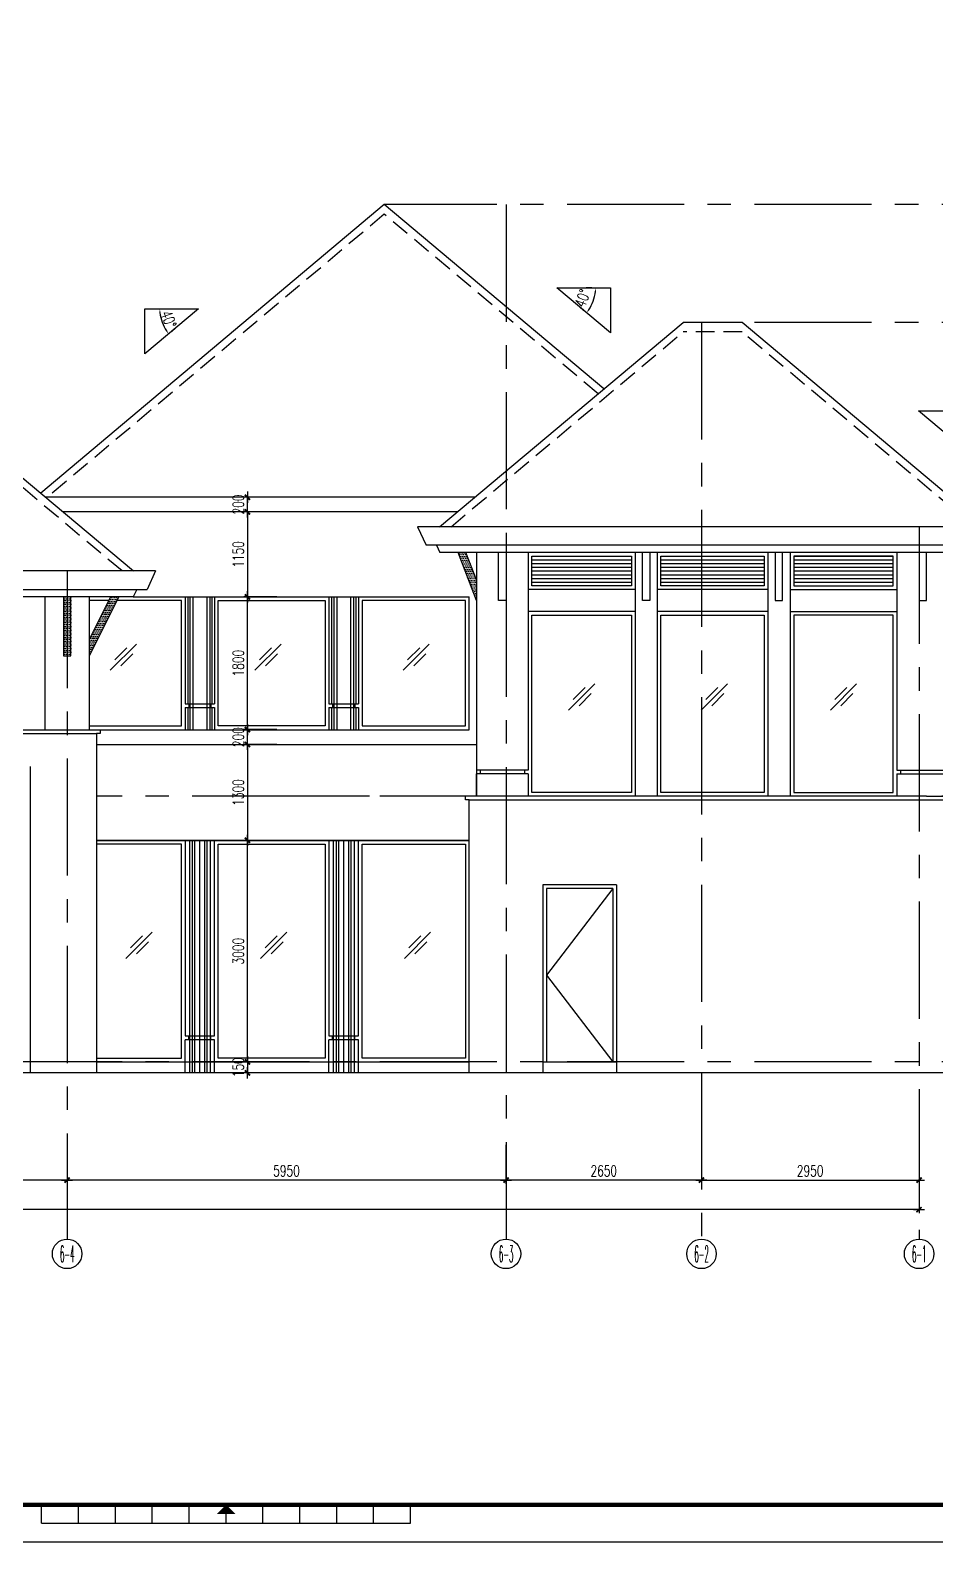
# Model space of a CAD drawing. Extents: x -395226 to -176901, y -140672 to 68263.
# Drawn here: x -315120 to -302843, y -74629 to -54150 of the extents above; entities that cross this region are included whole.
import ezdxf
from ezdxf.enums import TextEntityAlignment as Align

# ---------------------------------------------------------------- set-up
doc = ezdxf.new("R2010")
doc.units = 0
doc.header["$LTSCALE"] = 1000
doc.header["$MEASUREMENT"] = 0
for name, pattern in [('ACAD_ISO08W100', [36, 24, -3, 6, -3]), ('CENTER', [50.8, 31.75, -6.35, 6.35, -6.35]), ('HIDDEN', [0.375, 0.25, -0.125])]:
    doc.linetypes.add(name, pattern=pattern)
doc.layers.get('0').update_dxf_attribs({"linetype": 'CONTINUOUS'})
doc.layers.get('Defpoints').update_dxf_attribs({"linetype": 'CONTINUOUS'})
for name, color, linetype in [('A-AXIS', 3, 'CONTINUOUS'), ('A-AXIS-TEXT', 7, 'CONTINUOUS'), ('A-COLUMN', 1, 'CONTINUOUS'), ('A-DIM', 201, 'CONTINUOUS'), ('A-DOTE', 8, 'ACAD_ISO08W100'), ('A-FACADE', 5, 'CONTINUOUS'), ('A-FACADE-hatch', 252, 'CONTINUOUS'), ('A-FIN-GRAN', 34, 'CONTINUOUS'), ('A-LINE', 8, 'CONTINUOUS'), ('A-PUB-DIM', 3, 'CONTINUOUS'), ('A-ROOF', 7, 'CONTINUOUS'), ('A-SITE', 7, 'CONTINUOUS'), ('A-TEXT-CN', 31, 'CONTINUOUS'), ('A-WALL', 2, 'CONTINUOUS'), ('A-WINDOW', 4, 'CONTINUOUS'), ('A_Wall', 3, 'CONTINUOUS'), ('FIN 02', 7, 'CONTINUOUS'), ('GLZ 01', 8, 'CONTINUOUS'), ('PUB_DIM', 3, 'CONTINUOUS'), ('Sect 18', 1, 'CONTINUOUS'), ('图框', 7, 'CONTINUOUS')]:
    doc.layers.add(name, color=color, linetype=linetype)
doc.styles.add('COMPLEX', font='COMPLEX')
doc.styles.add('DIM_FONT', font='SIMPLEX', dxfattribs={"width": 0.7, "bigfont": 'GBCBIG'})
doc.dimstyles.new('DIM100', dxfattribs={"dimscale": 100, "dimtxt": 3, "dimasz": 0.01, "dimexe": 1, "dimexo": 1, "dimgap": 1, "dimtad": 1, "dimdec": 0, "dimzin": 0, "dimdsep": 46, "dimtxsty": 'DIM_FONT', "dimblk1": '_DIMX', "dimblk2": '_DIMX', "dimsah": 1, "dimcen": 0.01, "dimclrd": 256, "dimclre": 256, "dimclrt": 7, "dimadec": 0, "dimazin": 0, "dimtfac": 1, "dimtdec": 0, "dimtix": 1, "dimtmove": 2, "dimatfit": 3, "dimldrblk": '_DIMX', "dimfxl": 0, "dimtolj": 1, "dimtzin": 5, "dimarcsym": 0})

# ---------------------------------------------------------------- blocks, each defined once
blk = doc.blocks.new('A$C48EC63E0')
at = {"layer": 'A_Wall', "color": 0}
for p, q in [((0, 300), (0, 0)), ((0, 300), (0, 0)), ((50, 350), (50, 300)), ((650, 350), (650, 300)), ((700, 300), (700, 0))]:
    blk.add_line(p, q, dxfattribs=at)
for points in [[(700, 350), (0, 350)], [(0, 0), (0, 300)], [(700, 300), (0, 300)]]:
    blk.add_lwpolyline(points, dxfattribs=at)
blk = doc.blocks.new('glass hatch')
at = {"color": 9}
for p, q in [((0, 0), (355, 355)), ((61, 143), (225, 306)), ((143, 61), (306, 225))]:
    blk.add_line(p, q, dxfattribs=at)
blk = doc.blocks.new('_DIMX')
blk.add_line((-150, 0), (150, 0))
at = {"const_width": 50}
blk.add_lwpolyline([(-70, -70), (70, 70)], dxfattribs=at)
blk = doc.blocks.new('*D574')
at = {"layer": 'A-PUB-DIM', "lineweight": -2}
for p, q in [((-308670, -69252), (-308670, -69779)), ((-306020, -69252), (-306020, -69779)), ((-306020, -69729), (-308669, -69729))]:
    blk.add_line(p, q, dxfattribs=at)
at = {"layer": 'Defpoints', "color": 0}
for p in [(-308670, -69202), (-306020, -69202), (-308670, -69729)]:
    blk.add_point(p, dxfattribs=at)
at = {"layer": 'A-PUB-DIM', "lineweight": -2, "xscale": 0.5, "yscale": 0.5, "zscale": 0.5, "rotation": 180}
blk.add_blockref('_DIMX', (-308670, -69729), dxfattribs=at)
at = {"layer": 'A-PUB-DIM', "lineweight": -2, "xscale": 0.5, "yscale": 0.5, "zscale": 0.5}
blk.add_blockref('_DIMX', (-306020, -69729), dxfattribs=at)
at = {"layer": 'A-PUB-DIM', "insert": (-307345, -69604), "char_height": 150, "attachment_point": 5, "style": 'DIM_FONT'}
blk.add_mtext('\\A1;2650', dxfattribs=at)
blk = doc.blocks.new('*D575')
at = {"layer": 'A-PUB-DIM', "lineweight": -2}
for p, q in [((-314620, -69252), (-314620, -69779)), ((-308670, -69252), (-308670, -69779)), ((-308670, -69729), (-314619, -69729))]:
    blk.add_line(p, q, dxfattribs=at)
at = {"layer": 'Defpoints', "color": 0}
for p in [(-314620, -69202), (-308670, -69202), (-314620, -69729)]:
    blk.add_point(p, dxfattribs=at)
at = {"layer": 'A-PUB-DIM', "lineweight": -2, "xscale": 0.5, "yscale": 0.5, "zscale": 0.5, "rotation": 180}
blk.add_blockref('_DIMX', (-314620, -69729), dxfattribs=at)
at = {"layer": 'A-PUB-DIM', "lineweight": -2, "xscale": 0.5, "yscale": 0.5, "zscale": 0.5}
blk.add_blockref('_DIMX', (-308670, -69729), dxfattribs=at)
at = {"layer": 'A-PUB-DIM', "insert": (-311645, -69604), "char_height": 150, "attachment_point": 5, "style": 'DIM_FONT'}
blk.add_mtext('\\A1;5950', dxfattribs=at)
blk = doc.blocks.new('*D576')
at = {"layer": 'A-PUB-DIM', "lineweight": -2}
for p, q in [((-319020, -69252), (-319020, -69779)), ((-314620, -69252), (-314620, -69779)), ((-314620, -69729), (-319019, -69729))]:
    blk.add_line(p, q, dxfattribs=at)
at = {"layer": 'Defpoints', "color": 0}
for p in [(-319020, -69202), (-314620, -69202), (-319020, -69729)]:
    blk.add_point(p, dxfattribs=at)
at = {"layer": 'A-PUB-DIM', "lineweight": -2, "xscale": 0.5, "yscale": 0.5, "zscale": 0.5, "rotation": 180}
blk.add_blockref('_DIMX', (-319020, -69729), dxfattribs=at)
at = {"layer": 'A-PUB-DIM', "lineweight": -2, "xscale": 0.5, "yscale": 0.5, "zscale": 0.5}
blk.add_blockref('_DIMX', (-314620, -69729), dxfattribs=at)
at = {"layer": 'A-PUB-DIM', "insert": (-316820, -69604), "char_height": 150, "attachment_point": 5, "style": 'DIM_FONT'}
blk.add_mtext('\\A1;4400', dxfattribs=at)
blk = doc.blocks.new('*D579')
at = {"layer": 'A-PUB-DIM', "lineweight": -2}
for p, q in [((-328220, -69026), (-328220, -70179)), ((-303070, -69026), (-303070, -70179)), ((-303070, -70129), (-328219, -70129))]:
    blk.add_line(p, q, dxfattribs=at)
at = {"layer": 'Defpoints', "color": 0}
for p in [(-328220, -68976), (-303070, -68976), (-328220, -70129)]:
    blk.add_point(p, dxfattribs=at)
at = {"layer": 'A-PUB-DIM', "lineweight": -2, "xscale": 0.5, "yscale": 0.5, "zscale": 0.5, "rotation": 180}
blk.add_blockref('_DIMX', (-328220, -70129), dxfattribs=at)
at = {"layer": 'A-PUB-DIM', "lineweight": -2, "xscale": 0.5, "yscale": 0.5, "zscale": 0.5}
blk.add_blockref('_DIMX', (-303070, -70129), dxfattribs=at)
at = {"layer": 'A-PUB-DIM', "insert": (-315645, -70004), "char_height": 150, "attachment_point": 5, "style": 'DIM_FONT'}
blk.add_mtext('\\A1;25150', dxfattribs=at)
blk = doc.blocks.new('_AXISO')
blk.add_circle((0, 0), 0.5)
at = {"layer": 'A-AXIS-TEXT', "style": 'COMPLEX', "width": 1.041667}
blk.add_attdef('A', text='', height=0.56, dxfattribs=at).set_placement((-0.25, -0.28), (0.25, -0.28), align=Align.FIT)
blk = doc.blocks.new('MAP-B4_5-AD05-01$0$glass hatch')
at = {"color": 9}
for p, q in [((0, 0), (355, 355)), ((61, 143), (225, 306)), ((143, 61), (306, 225))]:
    blk.add_line(p, q, dxfattribs=at)
blk = doc.blocks.new('A$C58DE3F37')
at = {"color": 0}
for p, q in [((-400, 1800), (-400, 350)), ((0, 1800), (0, 350)), ((-400, 350), (0, 350)), ((-400, 300), (-400, 0)), ((-400, 300), (0, 300)), ((-350, 350), (-350, 300)), ((-50, 350), (-50, 300)), ((0, 300), (0, 0))]:
    blk.add_line(p, q, dxfattribs=at)
at = {"layer": 'A-FACADE-hatch'}
for p, q in [((-364, 1800), (-364, 350)), ((-334, 1800), (-334, 0)), ((-294, 1800), (-294, 0)), ((-106, 1800), (-106, 0)), ((-66, 1800), (-66, 0)), ((-36, 1800), (-36, 350)), ((-364, 300), (-364, 0)), ((-36, 300), (-36, 0))]:
    blk.add_line(p, q, dxfattribs=at)
blk = doc.blocks.new('*D545')
at = {"layer": 'A-PUB-DIM', "lineweight": -2}
for p, q in [((-306020, -69252), (-306020, -69779)), ((-303070, -69252), (-303070, -69779)), ((-306019, -69729), (-303070, -69729))]:
    blk.add_line(p, q, dxfattribs=at)
at = {"layer": 'Defpoints', "color": 0}
for p in [(-306020, -69202), (-303070, -69202), (-303070, -69729)]:
    blk.add_point(p, dxfattribs=at)
at = {"layer": 'A-PUB-DIM', "lineweight": -2, "xscale": 0.5, "yscale": 0.5, "zscale": 0.5, "rotation": 180}
blk.add_blockref('_DIMX', (-306020, -69729), dxfattribs=at)
at = {"layer": 'A-PUB-DIM', "lineweight": -2, "xscale": 0.5, "yscale": 0.5, "zscale": 0.5}
blk.add_blockref('_DIMX', (-303070, -69729), dxfattribs=at)
at = {"layer": 'A-PUB-DIM', "insert": (-304545, -69604), "char_height": 150, "attachment_point": 5, "style": 'DIM_FONT'}
blk.add_mtext('\\A1;2950', dxfattribs=at)
blk = doc.blocks.new('*D823')
at = {"layer": 'A-DIM', "lineweight": -2}
for p, q in [((-311775, -65126), (-312225, -65126)), ((-312175, -68126), (-312175, -65127)), ((-311775, -68126), (-312225, -68126))]:
    blk.add_line(p, q, dxfattribs=at)
at = {"layer": 'Defpoints', "color": 0}
for p in [(-312175, -65126), (-311725, -65126), (-311725, -68126)]:
    blk.add_point(p, dxfattribs=at)
at = {"layer": 'A-DIM', "lineweight": -2, "xscale": 0.5, "yscale": 0.5, "zscale": 0.5}
for p, rotation in [((-312175, -65126), 90), ((-312175, -68126), 270)]:
    blk.add_blockref('_DIMX', p, dxfattribs=dict(at, rotation=rotation))
at = {"layer": 'A-DIM', "insert": (-312300, -66626), "char_height": 150, "attachment_point": 5, "rotation": 90, "style": 'DIM_FONT'}
blk.add_mtext('\\A1;3000', dxfattribs=at)
blk = doc.blocks.new('*D824')
at = {"layer": 'A-DIM', "lineweight": -2}
for p, q in [((-311775, -63626), (-312225, -63626)), ((-312175, -63626), (-312175, -63625)), ((-312175, -63826), (-312175, -63626)), ((-311775, -63826), (-312225, -63826)), ((-312175, -63827), (-312175, -63827))]:
    blk.add_line(p, q, dxfattribs=at)
at = {"layer": 'Defpoints', "color": 0}
for p in [(-312175, -63626), (-311725, -63626), (-311725, -63826)]:
    blk.add_point(p, dxfattribs=at)
at = {"layer": 'A-DIM', "lineweight": -2, "xscale": 0.5, "yscale": 0.5, "zscale": 0.5}
for p, rotation in [((-312175, -63626), 270), ((-312175, -63826), 90)]:
    blk.add_blockref('_DIMX', p, dxfattribs=dict(at, rotation=rotation))
at = {"layer": 'A-DIM', "insert": (-312300, -63726), "char_height": 150, "attachment_point": 5, "rotation": 90, "style": 'DIM_FONT'}
blk.add_mtext('\\A1;200', dxfattribs=at)
blk = doc.blocks.new('*D825')
at = {"layer": 'A-DIM', "lineweight": -2}
for p, q in [((-311775, -61826), (-312225, -61826)), ((-312175, -63626), (-312175, -61827)), ((-311775, -63626), (-312225, -63626))]:
    blk.add_line(p, q, dxfattribs=at)
at = {"layer": 'Defpoints', "color": 0}
for p in [(-312175, -61826), (-311725, -61826), (-311725, -63626)]:
    blk.add_point(p, dxfattribs=at)
at = {"layer": 'A-DIM', "lineweight": -2, "xscale": 0.5, "yscale": 0.5, "zscale": 0.5}
for p, rotation in [((-312175, -61826), 90), ((-312175, -63626), 270)]:
    blk.add_blockref('_DIMX', p, dxfattribs=dict(at, rotation=rotation))
at = {"layer": 'A-DIM', "insert": (-312300, -62726), "char_height": 150, "attachment_point": 5, "rotation": 90, "style": 'DIM_FONT'}
blk.add_mtext('\\A1;1800', dxfattribs=at)
blk = doc.blocks.new('*D826')
at = {"layer": 'A-DIM', "lineweight": -2}
for p, q in [((-311775, -63826), (-312225, -63826)), ((-312175, -63827), (-312175, -65126)), ((-311775, -65126), (-312225, -65126))]:
    blk.add_line(p, q, dxfattribs=at)
at = {"layer": 'Defpoints', "color": 0}
for p in [(-311725, -63826), (-312175, -65126), (-311725, -65126)]:
    blk.add_point(p, dxfattribs=at)
at = {"layer": 'A-DIM', "lineweight": -2, "xscale": 0.5, "yscale": 0.5, "zscale": 0.5}
for p, rotation in [((-312175, -63826), 90), ((-312175, -65126), 270)]:
    blk.add_blockref('_DIMX', p, dxfattribs=dict(at, rotation=rotation))
at = {"layer": 'A-DIM', "insert": (-312300, -64476), "char_height": 150, "attachment_point": 5, "rotation": 90, "style": 'DIM_FONT'}
blk.add_mtext('\\A1;1300', dxfattribs=at)
blk = doc.blocks.new('*D827')
at = {"layer": 'A-DIM', "lineweight": -2}
for p, q in [((-311775, -68126), (-312225, -68126)), ((-312175, -68126), (-312175, -68125)), ((-312175, -68126), (-312175, -68276)), ((-311775, -68276), (-312225, -68276)), ((-312175, -68277), (-312175, -68277))]:
    blk.add_line(p, q, dxfattribs=at)
at = {"layer": 'Defpoints', "color": 0}
for p in [(-311725, -68126), (-312175, -68276), (-311725, -68276)]:
    blk.add_point(p, dxfattribs=at)
at = {"layer": 'A-DIM', "lineweight": -2, "xscale": 0.5, "yscale": 0.5, "zscale": 0.5}
for p, rotation in [((-312175, -68126), 270), ((-312175, -68276), 90)]:
    blk.add_blockref('_DIMX', p, dxfattribs=dict(at, rotation=rotation))
at = {"layer": 'A-DIM', "insert": (-312300, -68201), "char_height": 150, "attachment_point": 5, "rotation": 90, "style": 'DIM_FONT'}
blk.add_mtext('\\A1;150', dxfattribs=at)
blk = doc.blocks.new('*D828')
at = {"layer": 'A-DIM', "lineweight": -2}
for p, q in [((-311775, -60676), (-312225, -60676)), ((-312175, -60677), (-312175, -61826)), ((-311775, -61826), (-312225, -61826))]:
    blk.add_line(p, q, dxfattribs=at)
at = {"layer": 'Defpoints', "color": 0}
for p in [(-311725, -60676), (-312175, -61826), (-311725, -61826)]:
    blk.add_point(p, dxfattribs=at)
at = {"layer": 'A-DIM', "lineweight": -2, "xscale": 0.5, "yscale": 0.5, "zscale": 0.5}
for p, rotation in [((-312175, -60676), 90), ((-312175, -61826), 270)]:
    blk.add_blockref('_DIMX', p, dxfattribs=dict(at, rotation=rotation))
at = {"layer": 'A-DIM', "insert": (-312300, -61251), "char_height": 150, "attachment_point": 5, "rotation": 90, "style": 'DIM_FONT'}
blk.add_mtext('\\A1;1150', dxfattribs=at)
blk = doc.blocks.new('*D829')
at = {"layer": 'A-DIM', "lineweight": -2}
for p, q in [((-311775, -60476), (-312225, -60476)), ((-312175, -60476), (-312175, -60475)), ((-312175, -60676), (-312175, -60476)), ((-311775, -60676), (-312225, -60676)), ((-312175, -60677), (-312175, -60677))]:
    blk.add_line(p, q, dxfattribs=at)
at = {"layer": 'Defpoints', "color": 0}
for p in [(-312175, -60476), (-311725, -60476), (-311725, -60676)]:
    blk.add_point(p, dxfattribs=at)
at = {"layer": 'A-DIM', "lineweight": -2, "xscale": 0.5, "yscale": 0.5, "zscale": 0.5}
for p, rotation in [((-312175, -60476), 270), ((-312175, -60676), 90)]:
    blk.add_blockref('_DIMX', p, dxfattribs=dict(at, rotation=rotation))
at = {"layer": 'A-DIM', "insert": (-312300, -60576), "char_height": 150, "attachment_point": 5, "rotation": 90, "style": 'DIM_FONT'}
blk.add_mtext('\\A1;200', dxfattribs=at)
blk = doc.blocks.new('TJAD_TK_A0')
at = {"layer": '图框'}
for p, q in [((1517.5, -436.65), (1517.5, -431.65)), ((1527.5, -436.65), (1527.5, -431.65)), ((1537.5, -436.65), (1537.5, -431.65)), ((1547.5, -436.65), (1547.5, -431.65)), ((1557.5, -436.65), (1557.5, -431.65)), ((1577.5, -436.65), (1577.5, -431.65)), ((1587.5, -436.65), (1587.5, -431.65)), ((1597.5, -436.65), (1597.5, -431.65)), ((1607.5, -436.65), (1607.5, -431.65)), ((1617.5, -436.65), (1617.5, -431.65)), ((1517.5, -436.65), (1617.5, -436.65)), ((973, -441.7), (2162, -441.7))]:
    blk.add_line(p, q, dxfattribs=at)
at = {"layer": '图框', "const_width": 1.2}
blk.add_lwpolyline([(2152, -431.7), (2152, 389.3), (998, 389.3), (998, -431.7)], close=True, dxfattribs=at)
at = {"layer": '图框', "const_width": 0.3}
blk.add_lwpolyline([(1567.5, -434.15), (1567.5, -436.65)], dxfattribs=at)
at = {"layer": '图框'}
blk.add_solid([(1570, -434.15), (1565, -434.15), (1567.5, -431.65)], dxfattribs=at)

msp = doc.modelspace()

# ---------------------------------------------------------------- hatches: boundary and pattern name
at = {"layer": 'A-FACADE-hatch'}
h = msp.add_hatch(dxfattribs=at)
h.set_pattern_fill('DOTS', color=256, scale=400, angle=360, style=0)
h.set_pattern_definition([(180, (-517154.728, -16379.454), (-12.5, 25), [0, -25])])
h.paths.add_polyline_path([(-309319.5, -61226.3), (-309212.4, -61226.3), (-309069.5, -61597.8), (-309069.5, -61876.3)])
h = msp.add_hatch(dxfattribs=at)
h.set_pattern_fill('ANSI31', color=256, scale=400, angle=495, style=0)
h.set_pattern_definition([(180, (-308319.53, -61276.343), (-2e-14, -50), [])])
h.paths.add_polyline_path([(-308319.5, -61676.3), (-306969.5, -61676.3), (-306969.5, -61276.3), (-308319.5, -61276.3)])
h = msp.add_hatch(dxfattribs=at)
h.set_pattern_fill('ANSI31', color=256, scale=400, angle=495, style=0)
h.set_pattern_definition([(360, (-306569.53, -61276.343), (7e-14, 50), [])])
h.paths.add_polyline_path([(-306569.5, -61676.3), (-305169.5, -61676.3), (-305169.5, -61276.3), (-306569.5, -61276.3)])
h = msp.add_hatch(dxfattribs=at)
h.set_pattern_fill('ANSI31', color=256, scale=400, angle=495, style=0)
h.set_pattern_definition([(1e-14, (-303419.53, -61276.343), (1e-14, -50), [])])
h.paths.add_polyline_path([(-304769.5, -61676.3), (-303419.5, -61676.3), (-303419.5, -61276.3), (-304769.5, -61276.3)])
h = msp.add_hatch(dxfattribs=at)
h.set_pattern_fill('DOTS', color=256, scale=400, style=0)
h.set_pattern_definition([(180, (-314569.53, -62626.343), (-12.5, 25), [0, -25])])
h.paths.add_polyline_path([(-314669.5, -61826.3), (-314569.5, -61826.3), (-314569.5, -62626.3), (-314669.5, -62626.3)])
h = msp.add_hatch(dxfattribs=at)
h.set_pattern_fill('DOTS', color=256, scale=400, style=0)
h.set_pattern_definition([(360, (-115234.33, -12212.526), (12.5, 25), [0, -25])])
h.paths.add_polyline_path([(-313919.5, -61826.3), (-314031.3, -61826.3), (-314319.5, -62402.7), (-314319.5, -62626.3)])

# ---------------------------------------------------------------- linework, layer by layer
at = {"layer": 'A-COLUMN'}
for p, q in [((-309069.5, -61226.3), (-309069.5, -64226.3)), ((-308369.5, -61226.3), (-308369.5, -64176.3)), ((-303369.5, -61226.3), (-303369.5, -64176.3))]:
    msp.add_line(p, q, dxfattribs=at)
at = {"layer": 'A-DOTE', "linetype": 'CENTER', "ltscale": 0.05}
for p, q in [((-296094.5, -56513), (-310319.5, -56513)), ((-308669.5, -56513), (-308669.5, -70528.7)), ((-296094.5, -58107.3), (-306269.5, -58107.3)), ((-306019.5, -58107.3), (-306019.5, -70528.7)), ((-296094.5, -60876.3), (-309869.5, -60876.3)), ((-303069.5, -60876.3), (-303069.5, -70528.7)), ((-314619.5, -61476.3), (-314619.5, -70528.7)), ((-296094.5, -64526.3), (-314219.5, -64526.3)), ((-296094.5, -68126.3), (-335194.5, -68126.3))]:
    msp.add_line(p, q, dxfattribs=at)
at = {"layer": 'A-FACADE'}
for p, q in [((-306919.5, -61226.3), (-306919.5, -64526.3)), ((-306619.5, -61226.3), (-306619.5, -64526.3)), ((-305119.5, -61226.3), (-305119.5, -64526.3)), ((-304819.5, -61226.3), (-304819.5, -64526.3))]:
    msp.add_line(p, q, dxfattribs=at)
for points in [[(-306919.5, -61726.3), (-308369.5, -61726.3)], [(-305119.5, -61726.3), (-306619.5, -61726.3)], [(-304819.5, -61726.3), (-303369.5, -61726.3)], [(-306919.5, -62026.3), (-308369.5, -62026.3)], [(-305119.5, -62026.3), (-306619.5, -62026.3)], [(-304819.5, -62026.3), (-303369.5, -62026.3)]]:
    msp.add_lwpolyline(points, dxfattribs=at)
at = {"layer": 'A-FACADE-hatch'}
for p, q in [((-312961, -65126.3), (-312961, -68276.3)), ((-312919.5, -68276.3), (-312919.5, -65126.3)), ((-312887.9, -68276.3), (-312887.9, -65126.3)), ((-312819.5, -68276.3), (-312819.5, -65126.3)), ((-312751.1, -68276.3), (-312751.1, -65126.3)), ((-312719.5, -68276.3), (-312719.5, -65126.3)), ((-312678.1, -65126.3), (-312678.1, -68276.3)), ((-311011, -65126.3), (-311011, -68276.3)), ((-310969.5, -68276.3), (-310969.5, -65126.3)), ((-310937.9, -68276.3), (-310937.9, -65126.3)), ((-310869.5, -68276.3), (-310869.5, -65126.3)), ((-310801.1, -68276.3), (-310801.1, -65126.3)), ((-310769.5, -68276.3), (-310769.5, -65126.3)), ((-310728.1, -65126.3), (-310728.1, -68276.3))]:
    msp.add_line(p, q, dxfattribs=at)
at = {"layer": 'A-FIN-GRAN'}
for p, q in [((-318619.5, -63676.3), (-314219.5, -63676.3)), ((-309169.5, -64576.3), (-302569.5, -64576.3)), ((-309169.5, -65126.3), (-314219.5, -65126.3)), ((-310669.5, -67776.3), (-310669.5, -65126.3))]:
    msp.add_line(p, q, dxfattribs=at)
at = {"layer": 'A-LINE', "linetype": 'HIDDEN'}
for p, q in [((-309414, -60876.3), (-306269.5, -58237.9)), ((-305469.5, -58237.9), (-306269.5, -58237.9)), ((-302325.1, -60876.3), (-305469.5, -58237.9))]:
    msp.add_line(p, q, dxfattribs=at)
at = {"layer": 'A-LINE'}
for p, q in [((-309069.5, -61876.3), (-309319.5, -61226.3)), ((-309069.5, -61597.8), (-309212.4, -61226.3)), ((-314219.5, -68126.3), (-309169.5, -68126.3))]:
    msp.add_line(p, q, dxfattribs=at)
at = {"layer": 'A-LINE', "linetype": 'HIDDEN'}
for points in [[(-307422.3, -59074.6), (-310319.5, -56643.6), (-314887.3, -60476.3)], [(-313875.1, -61476.3), (-318119.5, -57914.8)]]:
    msp.add_lwpolyline(points, dxfattribs=at)
at = {"layer": 'A-LINE'}
for points in [[(-308669.2, -61226.3), (-308669.2, -61876.3), (-308769.2, -61876.3), (-308769.2, -61226.3)], [(-306719.5, -61226.3), (-306719.5, -61876.3), (-306819.5, -61876.3), (-306819.5, -61226.3)], [(-305019.5, -61226.3), (-305019.5, -61876.3), (-304919.5, -61876.3), (-304919.5, -61226.3)], [(-303069.8, -61226.3), (-303069.8, -61876.3), (-302969.8, -61876.3), (-302969.8, -61226.3)], [(-314669.5, -61826.3), (-314669.5, -62626.3), (-314569.5, -62626.3), (-314569.5, -61826.3)], [(-313919.5, -61826.3), (-314319.5, -62626.3)], [(-314031.3, -61826.3), (-314319.5, -62402.7)]]:
    msp.add_lwpolyline(points, dxfattribs=at)
at = {"layer": 'A-ROOF'}
for p, q in [((-318119.5, -57784.3), (-313719.5, -61476.3)), ((-309569.5, -60876.3), (-306269.5, -58107.3)), ((-305469.5, -58107.3), (-306269.5, -58107.3)), ((-309092.8, -60476.3), (-314911.3, -60476.3)), ((-309331.2, -60676.3), (-314672.9, -60676.3)), ((-301869.5, -60876.3), (-309869.5, -60876.3)), ((-309869.5, -60876.3), (-309753, -61126.3)), ((-301986.1, -61126.3), (-309753, -61126.3)), ((-309613, -61126.3), (-309566.3, -61226.3)), ((-302172.7, -61226.3), (-309566.3, -61226.3)), ((-313419.5, -61476.3), (-317819.5, -61476.3)), ((-313419.5, -61476.3), (-313536.1, -61726.3)), ((-313722.7, -61826.3), (-318122.7, -61826.3)), ((-317936.1, -61726.3), (-313536.1, -61726.3)), ((-313676.1, -61726.3), (-313722.7, -61826.3)), ((-313722.7, -61826.3), (-309169.5, -61826.3)), ((-309169.5, -63626.3), (-309169.5, -61826.3)), ((-314219.5, -63626.3), (-309169.5, -63626.3)), ((-314219.5, -63826.3), (-309069.5, -63826.3)), ((-310519.5, -64526.3), (-312069.5, -64526.3)), ((-314219.5, -65126.3), (-309169.5, -65126.3)), ((-313019.5, -65126.3), (-313019.5, -67776.3)), ((-312619.5, -67776.3), (-312619.5, -65126.3)), ((-311069.5, -65126.3), (-311069.5, -67776.3)), ((-313019.5, -67776.3), (-312619.5, -67776.3)), ((-312969.5, -67826.3), (-312969.5, -67776.3)), ((-312669.5, -67826.3), (-312669.5, -67776.3)), ((-311069.5, -67776.3), (-310669.5, -67776.3)), ((-311019.5, -67826.3), (-311019.5, -67776.3)), ((-310719.5, -67826.3), (-310719.5, -67776.3)), ((-312619.5, -67826.3), (-313019.5, -67826.3)), ((-313019.5, -68276.3), (-313019.5, -67826.3)), ((-312619.5, -68276.3), (-312619.5, -67826.3)), ((-310669.5, -67826.3), (-311069.5, -67826.3)), ((-311069.5, -68276.3), (-311069.5, -67826.3)), ((-310669.5, -68276.3), (-310669.5, -67826.3))]:
    msp.add_line(p, q, dxfattribs=at)
for points in [[(-307344.5, -59009.3), (-310319.5, -56513), (-314977.1, -60421.2)], [(-302169.5, -60876.3), (-305469.5, -58107.3)]]:
    msp.add_lwpolyline(points, dxfattribs=at)
at = {"layer": 'A-SITE', "ltscale": 0.05}
msp.add_lwpolyline([(-295494.5, -68276.3), (-335794.5, -68276.3)], dxfattribs=at)
at = {"layer": 'A-WALL'}
for p, q in [((-302969.5, -64526.3), (-309219.5, -64526.3)), ((-309219.5, -64576.3), (-309219.5, -64526.3)), ((-309169.5, -64576.3), (-309219.5, -64576.3)), ((-309169.5, -68276.3), (-309169.5, -64576.3)), ((-302969.5, -64526.3), (-302519.5, -64526.3))]:
    msp.add_line(p, q, dxfattribs=at)
at = {"layer": 'A-WINDOW'}
for p, q in [((-307169.5, -65726.3), (-308169.5, -65726.3)), ((-308169.5, -65726.3), (-308169.5, -68276.3)), ((-307169.5, -65726.3), (-307169.5, -68276.3)), ((-308119.5, -65776.3), (-308119.5, -68126.3)), ((-307219.5, -65776.3), (-308119.5, -65776.3)), ((-307219.5, -65776.3), (-307219.5, -68126.3)), ((-308169.5, -68126.3), (-307169.5, -68126.3))]:
    msp.add_line(p, q, dxfattribs=at)
for points in [[(-308319.5, -61276.3), (-306969.5, -61276.3), (-306969.5, -61676.3), (-308319.5, -61676.3)], [(-306569.5, -61276.3), (-305169.5, -61276.3), (-305169.5, -61676.3), (-306569.5, -61676.3)], [(-303419.5, -61276.3), (-304769.5, -61276.3), (-304769.5, -61676.3), (-303419.5, -61676.3)], [(-312569.5, -61876.3), (-311119.5, -61876.3), (-311119.5, -63576.3), (-312569.5, -63576.3)], [(-309219.5, -61876.3), (-310619.5, -61876.3), (-310619.5, -63576.3), (-309219.5, -63576.3), (-309219.5, -61876.3)], [(-308319.5, -62076.3), (-306969.5, -62076.3), (-306969.5, -64476.3), (-308319.5, -64476.3)], [(-306569.5, -62076.3), (-305169.5, -62076.3), (-305169.5, -64476.3), (-306569.5, -64476.3)], [(-303419.5, -62076.3), (-304769.5, -62076.3), (-304769.5, -64476.3), (-303419.5, -64476.3)], [(-312569.5, -65176.3), (-311119.5, -65176.3), (-311119.5, -68076.3), (-312569.5, -68076.3)], [(-310619.5, -65176.3), (-309219.5, -65176.3), (-309219.5, -68076.3), (-310619.5, -68076.3)]]:
    msp.add_lwpolyline(points, close=True, dxfattribs=at)
for points in [[(-314319.5, -63576.3), (-313069.5, -63576.3), (-313069.5, -61876.3), (-313944.5, -61876.3)], [(-314056.3, -61876.3), (-314319.5, -61876.3)], [(-314219.5, -68076.3), (-313069.5, -68076.3), (-313069.5, -65176.3), (-314219.5, -65176.3)], [(-307219.5, -65776.3), (-308119.5, -66951.3), (-307219.5, -68126.3)]]:
    msp.add_lwpolyline(points, dxfattribs=at)
at = {"layer": 'PUB_DIM'}
for p, q in [((-307505.7, -57639.5), (-307580.7, -57639.5)), ((-313313.2, -57925.6), (-313238.2, -57925.6)), ((-307617.2, -57945.8), (-307674.6, -57897.6)), ((-313201.7, -58231.9), (-313144.2, -58183.7))]:
    msp.add_line(p, q, dxfattribs=at)
for points in [[(-307255.2, -57639.5), (-307255.2, -58249.5), (-307982.2, -57639.5)], [(-312836.7, -57925.6), (-313563.6, -58535.6), (-313563.6, -57925.6)], [(-302349.6, -59308.1), (-302349.6, -59918), (-303076.5, -59308.1)]]:
    msp.add_lwpolyline(points, close=True, dxfattribs=at)
for centre, start, end in [((-307982.2, -57639.5), 325.44352, 354.55648), ((-312836.7, -57925.6), 185.44352, 214.55648)]:
    msp.add_arc(centre, 526.5, start, end, dxfattribs=at)
for points in [[(-307449.7, -57689.9), (-307466.4, -57689.1), (-307455.7, -57639.5)], [(-313352.5, -57975.2), (-313369.1, -57976), (-313363.2, -57925.6)], [(-307555.2, -57933.1), (-307541.9, -57943.2), (-307578.9, -57977.9)], [(-313276.9, -58229.3), (-313263.6, -58219.2), (-313240, -58264.1)]]:
    msp.add_solid(points, dxfattribs=at)
at = {"layer": 'Sect 18'}
for p, q in [((-314919.5, -61826.3), (-314919.5, -63626.3)), ((-314319.5, -61826.3), (-314319.5, -63626.3)), ((-314219.5, -63676.3), (-314219.5, -68276.3)), ((-314169.5, -63676.3), (-314219.5, -63676.3))]:
    msp.add_line(p, q, dxfattribs=at)
for points in [[(-318619.5, -63626.3), (-314169.5, -63626.3), (-314169.5, -63676.3)], [(-315119.5, -64126.3), (-315119.5, -68276.3)]]:
    msp.add_lwpolyline(points, dxfattribs=at)

# ---------------------------------------------------------------- block references
at = {"layer": 'A-AXIS'}
ref = msp.add_blockref('_AXISO', (-314619.5, -70728.7), dxfattribs=dict(at, xscale=400.0000000232831, yscale=399.9999999941792, zscale=400, rotation=180))
ref.add_attrib('A', '6-4', dxfattribs={"layer": 'A-AXIS-TEXT', "height": 224, "style": 'COMPLEX', "width": 0.296803}).set_placement((-314715.8, -70840.7), (-314519.5, -70840.7), align=Align.FIT)
ref = msp.add_blockref('_AXISO', (-308669.5, -70728.7), dxfattribs=dict(at, xscale=400.0000000232831, yscale=399.9999999941792, zscale=400, rotation=180))
ref.add_attrib('A', '6-3', dxfattribs={"layer": 'A-AXIS-TEXT', "height": 224, "style": 'COMPLEX', "width": 0.306696}).set_placement((-308765.8, -70840.7), (-308569.5, -70840.7), align=Align.FIT)
ref = msp.add_blockref('_AXISO', (-306019.5, -70728.7), dxfattribs=dict(at, xscale=400.0000000232831, yscale=399.9999999941792, zscale=400, rotation=180))
ref.add_attrib('A', '6-2', dxfattribs={"layer": 'A-AXIS-TEXT', "height": 224, "style": 'COMPLEX', "width": 0.306696}).set_placement((-306115.8, -70840.7), (-305919.5, -70840.7), align=Align.FIT)
ref = msp.add_blockref('_AXISO', (-303069.5, -70728.7), dxfattribs=dict(at, xscale=400.0000000232831, yscale=399.9999999941792, zscale=400, rotation=180))
ref.add_attrib('A', '6-1', dxfattribs={"layer": 'A-AXIS-TEXT', "height": 224, "style": 'COMPLEX', "width": 0.334578}).set_placement((-303165.8, -70840.7), (-302969.5, -70840.7), align=Align.FIT)
at = {"layer": 'A-COLUMN'}
msp.add_blockref('A$C48EC63E0', (-309069.5, -64526.3), dxfattribs=at)
at = {"layer": 'A-COLUMN', "xscale": -1}
msp.add_blockref('A$C48EC63E0', (-302669.5, -64526.3), dxfattribs=at)
at = {"layer": 'A-LINE'}
for p in [(-307822, -63362.1), (-306022, -63362.1), (-304272, -63362.1)]:
    msp.add_blockref('glass hatch', p, dxfattribs=at)
at = {"layer": 'A-LINE', "color": 9}
for p in [(-313822, -66725.7), (-311997, -66725.7), (-310047, -66725.7)]:
    msp.add_blockref('MAP-B4_5-AD05-01$0$glass hatch', p, dxfattribs=at)
at = {"layer": 'FIN 02'}
for p in [(-312619.5, -63626.3), (-310669.5, -63626.3)]:
    msp.add_blockref('A$C58DE3F37', p, dxfattribs=at)
at = {"layer": 'GLZ 01'}
for p in [(-314033.7, -62821.6), (-312074.1, -62821.6), (-310064.1, -62821.6)]:
    msp.add_blockref('glass hatch', p, dxfattribs=at)
at = {"layer": '图框', "xscale": 50, "yscale": 50, "zscale": 50}
msp.add_blockref('TJAD_TK_A0', (-390840, -52544), dxfattribs=at)

# ---------------------------------------------------------------- texts
at = {"layer": 'A-TEXT-CN', "char_height": 150, "attachment_point": 5, "style": 'DIM_FONT'}
for insert, rotation in [((-307632.3, -57780.8), 70), ((-313243, -58066), 290)]:
    msp.add_mtext('\\A1;40°', dxfattribs=dict(at, insert=insert, rotation=rotation))

# ---------------------------------------------------------------- dimensions: what is measured, and where the dimension line sits
at = {"layer": 'A-DIM'}
for p1, p2, distance, picture, middle in [((-311725.4, -60676.3), (-311725.4, -60476.3), 450, '*D829', (-312300.4, -60576.3)), ((-311725.4, -60676.3), (-311725.4, -61826.3), -450, '*D828', (-312300.4, -61251.3)), ((-311725.4, -63626.3), (-311725.4, -61826.3), 450, '*D825', (-312300.4, -62726.3)), ((-311725.4, -63826.3), (-311725.4, -63626.3), 450, '*D824', (-312300.4, -63726.3)), ((-311725.4, -63826.3), (-311725.4, -65126.3), -450, '*D826', (-312300.4, -64476.3)), ((-311725.4, -68126.3), (-311725.4, -65126.3), 450, '*D823', (-312300.4, -66626.3)), ((-311725.4, -68126.3), (-311725.4, -68276.3), -450, '*D827', (-312300.4, -68201.3))]:
    dim = msp.add_aligned_dim(p1=p1, p2=p2, distance=distance, dimstyle='DIM100', override={"dimscale": 50, "dimclrt": 256}, dxfattribs=at)
    dim.commit()
    dim.dimension.update_dxf_attribs({"geometry": picture, "text_midpoint": middle})
at = {"layer": 'A-PUB-DIM'}
for base, p1, p2, picture, middle in [((-328219.5, -70128.7), (-303069.5, -68976.3), (-328219.5, -68976.3), '*D579', (-315644.5, -70003.7)), ((-319019.5, -69728.7), (-314619.5, -69202.2), (-319019.5, -69202.2), '*D576', (-316819.5, -69603.7)), ((-314619.5, -69728.7), (-308669.5, -69202.2), (-314619.5, -69202.2), '*D575', (-311644.5, -69603.7)), ((-308669.5, -69728.7), (-306019.5, -69202.2), (-308669.5, -69202.2), '*D574', (-307344.5, -69603.7))]:
    dim = msp.add_linear_dim(base=base, p1=p1, p2=p2, angle=180, dimstyle='DIM100', override={"dimscale": 50, "dimclrt": 256}, dxfattribs=at)
    dim.commit()
    dim.dimension.update_dxf_attribs({"geometry": picture, "text_midpoint": middle})
dim = msp.add_linear_dim(base=(-303069.5, -69728.7), p1=(-306019.5, -69202.2), p2=(-303069.5, -69202.2), dimstyle='DIM100', override={"dimscale": 50, "dimclrt": 256}, dxfattribs=at)
dim.commit()
dim.dimension.update_dxf_attribs({"geometry": '*D545', "text_midpoint": (-304544.5, -69603.7)})

doc.saveas('drawing.dxf')
